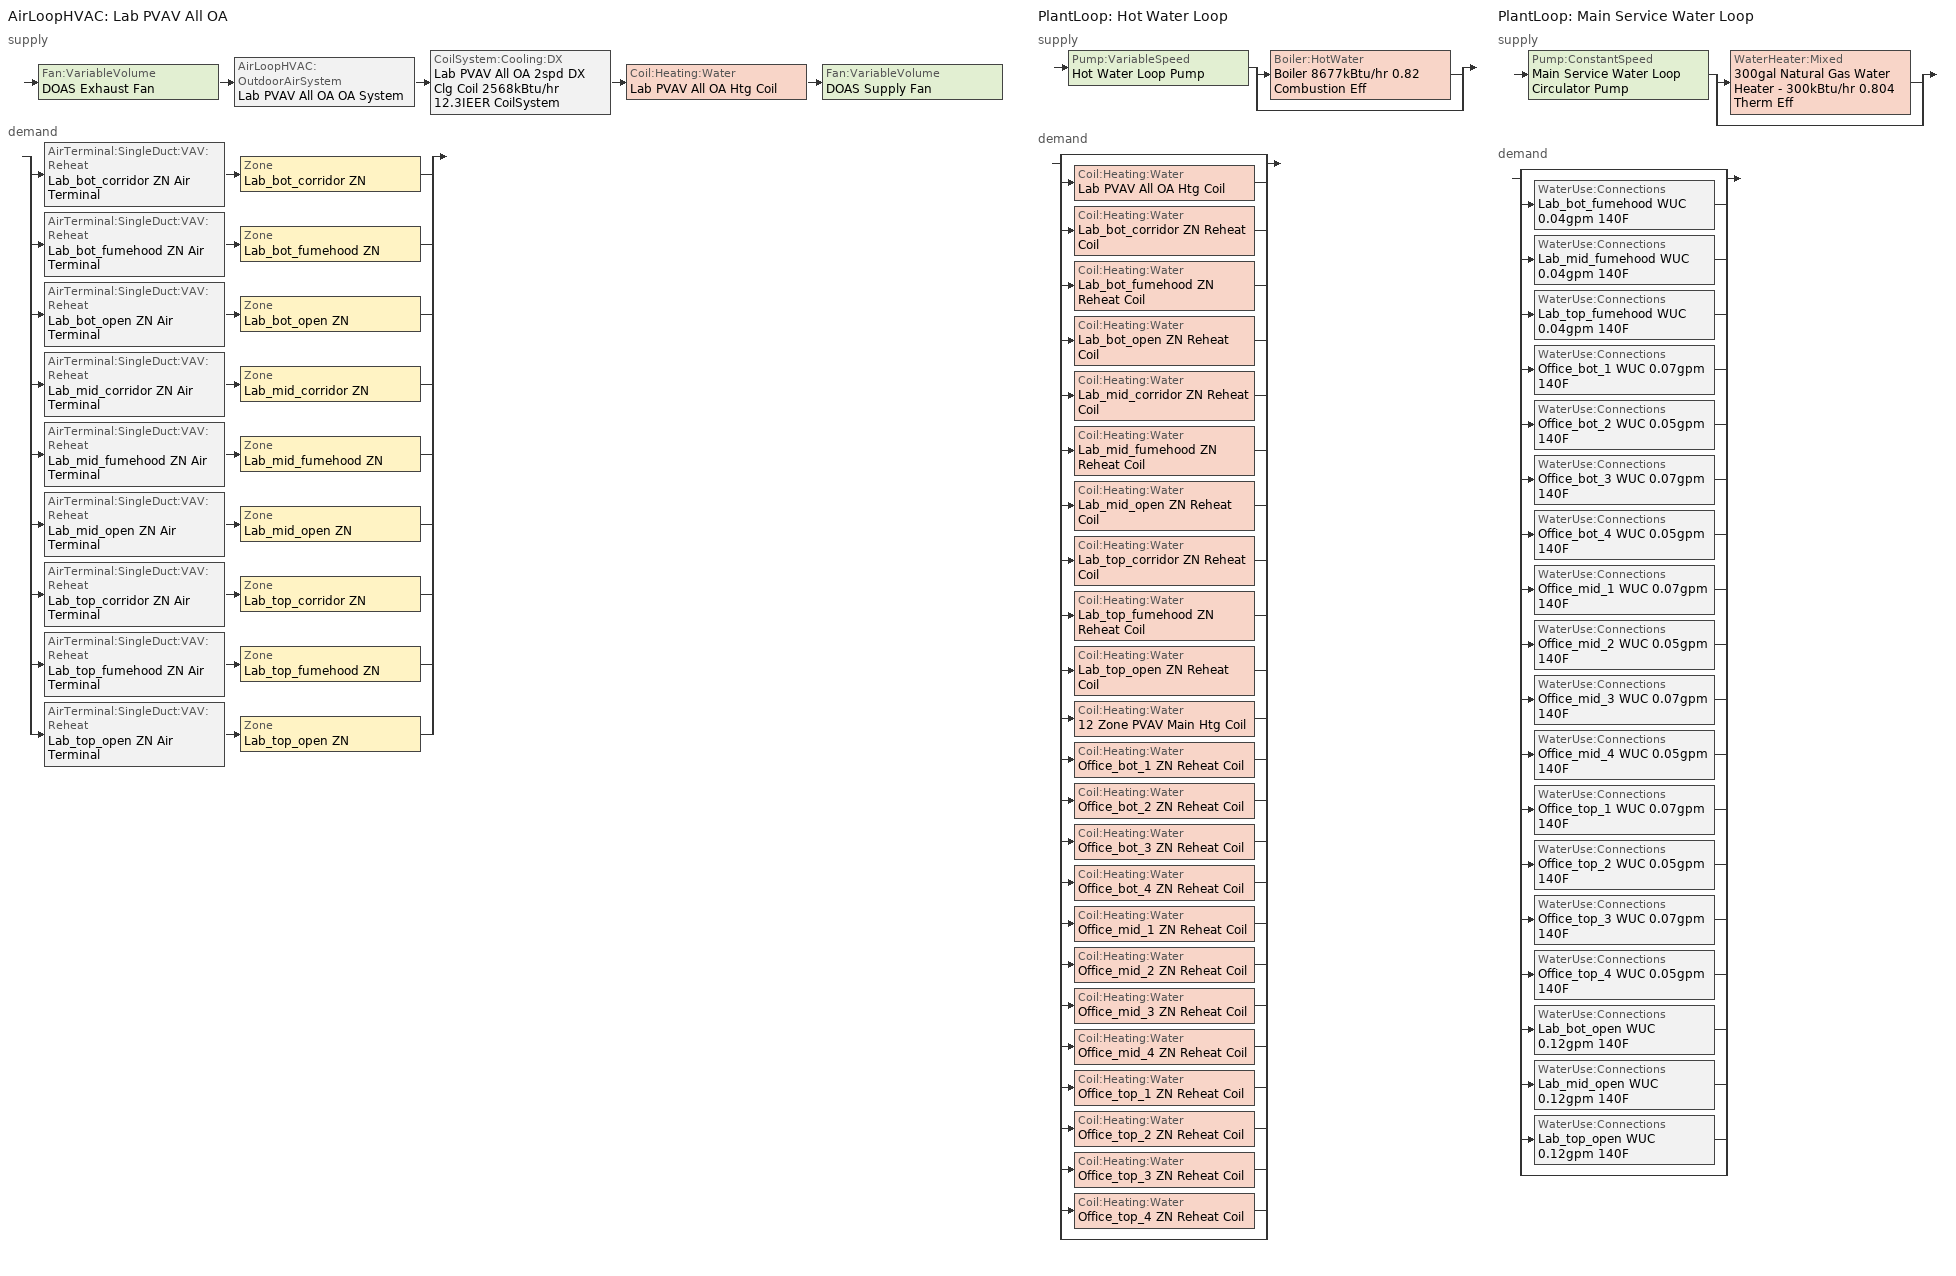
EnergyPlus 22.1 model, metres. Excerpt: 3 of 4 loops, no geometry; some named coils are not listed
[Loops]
AirLoopHVAC 'Lab PVAV All OA'
 supply: Fan:VariableVolume 'DOAS Exhaust Fan' > AirLoopHVAC:OutdoorAirSystem 'Lab PVAV All OA OA System' > CoilSystem:Cooling:DX 'Lab PVAV All OA 2spd DX Clg Coil 2568kBtu/hr 12.3IEER CoilSystem' > Coil:Heating:Water 'Lab PVAV All OA Htg Coil' > Fan:VariableVolume 'DOAS Supply Fan'
 demand: split
  | AirTerminal:SingleDuct:VAV:Reheat 'Lab_bot_corridor ZN Air Terminal' > Zone 'Lab_bot_corridor ZN'
  | AirTerminal:SingleDuct:VAV:Reheat 'Lab_bot_fumehood ZN Air Terminal' > Zone 'Lab_bot_fumehood ZN'
  | AirTerminal:SingleDuct:VAV:Reheat 'Lab_bot_open ZN Air Terminal' > Zone 'Lab_bot_open ZN'
  | AirTerminal:SingleDuct:VAV:Reheat 'Lab_mid_corridor ZN Air Terminal' > Zone 'Lab_mid_corridor ZN'
  | AirTerminal:SingleDuct:VAV:Reheat 'Lab_mid_fumehood ZN Air Terminal' > Zone 'Lab_mid_fumehood ZN'
  | AirTerminal:SingleDuct:VAV:Reheat 'Lab_mid_open ZN Air Terminal' > Zone 'Lab_mid_open ZN'
  | AirTerminal:SingleDuct:VAV:Reheat 'Lab_top_corridor ZN Air Terminal' > Zone 'Lab_top_corridor ZN'
  | AirTerminal:SingleDuct:VAV:Reheat 'Lab_top_fumehood ZN Air Terminal' > Zone 'Lab_top_fumehood ZN'
  | AirTerminal:SingleDuct:VAV:Reheat 'Lab_top_open ZN Air Terminal' > Zone 'Lab_top_open ZN'
PlantLoop 'Hot Water Loop'
 supply: Pump:VariableSpeed 'Hot Water Loop Pump' > split
  | Boiler:HotWater 'Boiler 8677kBtu/hr 0.82 Combustion Eff'
  | bypass
 demand: split
  | bypass
  | Coil:Heating:Water 'Lab PVAV All OA Htg Coil'
  | Coil:Heating:Water 'Lab_bot_corridor ZN Reheat Coil'
  | Coil:Heating:Water 'Lab_bot_fumehood ZN Reheat Coil'
  | Coil:Heating:Water 'Lab_bot_open ZN Reheat Coil'
  | Coil:Heating:Water 'Lab_mid_corridor ZN Reheat Coil'
  | Coil:Heating:Water 'Lab_mid_fumehood ZN Reheat Coil'
  | Coil:Heating:Water 'Lab_mid_open ZN Reheat Coil'
  | Coil:Heating:Water 'Lab_top_corridor ZN Reheat Coil'
  | Coil:Heating:Water 'Lab_top_fumehood ZN Reheat Coil'
  | Coil:Heating:Water 'Lab_top_open ZN Reheat Coil'
  | Coil:Heating:Water '12 Zone PVAV Main Htg Coil'
  | Coil:Heating:Water 'Office_bot_1 ZN Reheat Coil'
  | Coil:Heating:Water 'Office_bot_2 ZN Reheat Coil'
  | Coil:Heating:Water 'Office_bot_3 ZN Reheat Coil'
  | Coil:Heating:Water 'Office_bot_4 ZN Reheat Coil'
  | Coil:Heating:Water 'Office_mid_1 ZN Reheat Coil'
  | Coil:Heating:Water 'Office_mid_2 ZN Reheat Coil'
  | Coil:Heating:Water 'Office_mid_3 ZN Reheat Coil'
  | Coil:Heating:Water 'Office_mid_4 ZN Reheat Coil'
  | Coil:Heating:Water 'Office_top_1 ZN Reheat Coil'
  | Coil:Heating:Water 'Office_top_2 ZN Reheat Coil'
  | Coil:Heating:Water 'Office_top_3 ZN Reheat Coil'
  | Coil:Heating:Water 'Office_top_4 ZN Reheat Coil'
  | bypass
PlantLoop 'Main Service Water Loop'
 supply: Pump:ConstantSpeed 'Main Service Water Loop Circulator Pump' > split
  | WaterHeater:Mixed '300gal Natural Gas Water Heater - 300kBtu/hr 0.804 Therm Eff'
  | bypass
 demand: split
  | bypass
  | WaterUse:Connections 'Lab_bot_fumehood WUC 0.04gpm 140F'
  | WaterUse:Connections 'Lab_mid_fumehood WUC 0.04gpm 140F'
  | WaterUse:Connections 'Lab_top_fumehood WUC 0.04gpm 140F'
  | WaterUse:Connections 'Office_bot_1 WUC 0.07gpm 140F'
  | WaterUse:Connections 'Office_bot_2 WUC 0.05gpm 140F'
  | WaterUse:Connections 'Office_bot_3 WUC 0.07gpm 140F'
  | WaterUse:Connections 'Office_bot_4 WUC 0.05gpm 140F'
  | WaterUse:Connections 'Office_mid_1 WUC 0.07gpm 140F'
  | WaterUse:Connections 'Office_mid_2 WUC 0.05gpm 140F'
  | WaterUse:Connections 'Office_mid_3 WUC 0.07gpm 140F'
  | WaterUse:Connections 'Office_mid_4 WUC 0.05gpm 140F'
  | WaterUse:Connections 'Office_top_1 WUC 0.07gpm 140F'
  | WaterUse:Connections 'Office_top_2 WUC 0.05gpm 140F'
  | WaterUse:Connections 'Office_top_3 WUC 0.07gpm 140F'
  | WaterUse:Connections 'Office_top_4 WUC 0.05gpm 140F'
  | WaterUse:Connections 'Lab_bot_open WUC 0.12gpm 140F'
  | WaterUse:Connections 'Lab_mid_open WUC 0.12gpm 140F'
  | WaterUse:Connections 'Lab_top_open WUC 0.12gpm 140F'
  | bypass
[ZoneControl:Thermostat] Temperature Difference Between Cutout And Setpoint {deltaC}=0
Name | Zone or ZoneList | Control Type Schedule | Control 1
Lab_bot_corridor ZN Thermostat | Lab_bot_corridor ZN | Lab_bot_corridor ZN Thermostat Schedule | Laboratory - Equipment corridor Thermostat 1
Lab_bot_fumehood ZN Thermostat | Lab_bot_fumehood ZN | Lab_bot_fumehood ZN Thermostat Schedule | Laboratory - Lab with fume hood Thermostat 1
Lab_bot_open ZN Thermostat | Lab_bot_open ZN | Lab_bot_open ZN Thermostat Schedule | Laboratory - Open lab Thermostat 1
Lab_mid_corridor ZN Thermostat | Lab_mid_corridor ZN | Lab_mid_corridor ZN Thermostat Schedule | Laboratory - Equipment corridor Thermostat 2
Lab_mid_fumehood ZN Thermostat | Lab_mid_fumehood ZN | Lab_mid_fumehood ZN Thermostat Schedule | Laboratory - Lab with fume hood Thermostat 2
Lab_mid_open ZN Thermostat | Lab_mid_open ZN | Lab_mid_open ZN Thermostat Schedule | Laboratory - Open lab Thermostat 2
Lab_top_corridor ZN Thermostat | Lab_top_corridor ZN | Lab_top_corridor ZN Thermostat Schedule | Laboratory - Equipment corridor Thermostat 3
Lab_top_fumehood ZN Thermostat | Lab_top_fumehood ZN | Lab_top_fumehood ZN Thermostat Schedule | Laboratory - Lab with fume hood Thermostat 3
Lab_top_open ZN Thermostat | Lab_top_open ZN | Lab_top_open ZN Thermostat Schedule | Laboratory - Open lab Thermostat 3
[ThermostatSetpoint:DualSetpoint] Heating Setpoint Temperature Schedule=Lab_HTGSETP_SCH; Cooling Setpoint Temperature Schedule=Lab_CLGSETP_SCH
Laboratory - Equipment corridor Thermostat 1; Laboratory - Lab with fume hood Thermostat 1; Laboratory - Open lab Thermostat 1; Laboratory - Equipment corridor Thermostat 2; Laboratory - Lab with fume hood Thermostat 2; Laboratory - Open lab Thermostat 2; Laboratory - Equipment corridor Thermostat 3; Laboratory - Lab with fume hood Thermostat 3; Laboratory - Open lab Thermostat 3
[AirTerminal:SingleDuct:VAV:Reheat] Availability Schedule=Always On Discrete; Maximum Air Flow Rate {m3/s}=Autosize; Zone Minimum Air Flow Input Method=Constant; Fixed Minimum Air Flow Rate {m3/s}=0; Maximum Hot Water or Steam Flow Rate {m3/s}=Autosize; Minimum Hot Water or Steam Flow Rate {m3/s}=0; Convergence Tolerance=0.001; Damper Heating Action=ReverseWithLimits; Maximum Flow per Zone Floor Area During Reheat {m3/s-m2}=Autocalculate; Maximum Flow Fraction During Reheat=0.5; Maximum Reheat Air Temperature {C}=35
Name | Constant Minimum Air Flow Fraction | Reheat Coil | Design Specification Outdoor Air Object
Lab_bot_corridor ZN Air Terminal | 0.657 | Lab_bot_corridor ZN Reheat Coil | Laboratory - Equipment corridor Ventilation
Lab_bot_fumehood ZN Air Terminal | 1 | Lab_bot_fumehood ZN Reheat Coil | Laboratory - Lab with fume hood Ventilation
Lab_bot_open ZN Air Terminal | 1 | Lab_bot_open ZN Reheat Coil | Laboratory - Open lab Ventilation
Lab_mid_corridor ZN Air Terminal | 0.668 | Lab_mid_corridor ZN Reheat Coil | Laboratory - Equipment corridor Ventilation
Lab_mid_fumehood ZN Air Terminal | 1 | Lab_mid_fumehood ZN Reheat Coil | Laboratory - Lab with fume hood Ventilation
Lab_mid_open ZN Air Terminal | 1 | Lab_mid_open ZN Reheat Coil | Laboratory - Open lab Ventilation
Lab_top_corridor ZN Air Terminal | 0.653 | Lab_top_corridor ZN Reheat Coil | Laboratory - Equipment corridor Ventilation
Lab_top_fumehood ZN Air Terminal | 1 | Lab_top_fumehood ZN Reheat Coil | Laboratory - Lab with fume hood Ventilation
Lab_top_open ZN Air Terminal | 1 | Lab_top_open ZN Reheat Coil | Laboratory - Open lab Ventilation
[Coil:Heating:Water] Availability Schedule=Always On Discrete; U-Factor Times Area Value {W/K}=Autosize; Maximum Water Flow Rate {m3/s}=Autosize; Performance Input Method=UFactorTimesAreaAndDesignWaterFlowRate; Rated Capacity {W}=Autosize; Rated Inlet Water Temperature {C}=82.2222; Rated Outlet Water Temperature {C}=71.1111; Rated Ratio for Air and Water Convection=0.5
Name | Rated Inlet Air Temperature {C} | Rated Outlet Air Temperature {C}
Lab_bot_corridor ZN Reheat Coil; Lab_bot_fumehood ZN Reheat Coil; Lab_bot_open ZN Reheat Coil; Lab_mid_corridor ZN Reheat Coil; Lab_mid_fumehood ZN Reheat Coil; Lab_mid_open ZN Reheat Coil; Lab_top_corridor ZN Reheat Coil; Lab_top_fumehood ZN Reheat Coil; Lab_top_open ZN Reheat Coil; Lab PVAV All OA Htg Coil | 16.6 | 32.2
Office_bot_1 ZN Reheat Coil; Office_bot_2 ZN Reheat Coil; Office_bot_3 ZN Reheat Coil; Office_bot_4 ZN Reheat Coil; Office_mid_1 ZN Reheat Coil; Office_mid_2 ZN Reheat Coil; Office_mid_3 ZN Reheat Coil; Office_mid_4 ZN Reheat Coil; Office_top_1 ZN Reheat Coil; Office_top_2 ZN Reheat Coil; Office_top_3 ZN Reheat Coil; Office_top_4 ZN Reheat Coil | 12.7778 | 50
[DesignSpecification:OutdoorAir] Outdoor Air Method=Maximum; Outdoor Air Flow per Person {m3/s-person}=0.00471947; Outdoor Air Flow per Zone {m3/s}=0
Name | Outdoor Air Flow per Zone Floor Area {m3/s-m2} | Outdoor Air Flow Air Changes per Hour {1/hr} | Outdoor Air Schedule
Laboratory - Equipment corridor Ventilation; Laboratory - Open lab Ventilation | 0.00508 | 6
Laboratory - Lab with fume hood Ventilation | 0.0009144 | 15 | Lab_FumeHood_Sch
[Zone equipment]
Lab_bot_corridor ZN: Lab_bot_corridor ZN Air Terminal
Lab_bot_fumehood ZN: Lab_bot_fumehood ZN Air Terminal, Lab_bot_fumehood ZN Exhaust Fan
Lab_bot_open ZN: Lab_bot_open ZN Air Terminal
Lab_mid_corridor ZN: Lab_mid_corridor ZN Air Terminal
Lab_mid_fumehood ZN: Lab_mid_fumehood ZN Air Terminal, Lab_mid_fumehood ZN Exhaust Fan
Lab_mid_open ZN: Lab_mid_open ZN Air Terminal
Lab_top_corridor ZN: Lab_top_corridor ZN Air Terminal
Lab_top_fumehood ZN: Lab_top_fumehood ZN Air Terminal, Lab_top_fumehood ZN Exhaust Fan
Lab_top_open ZN: Lab_top_open ZN Air Terminal
[Sizing:Zone] Zone Cooling Design Supply Air Temperature Input Method=SupplyAirTemperature; Zone Cooling Design Supply Air Temperature {C}=14; Zone Cooling Design Supply Air Temperature Difference {deltaC}=11.11; Zone Heating Design Supply Air Temperature Input Method=SupplyAirTemperature; Zone Heating Design Supply Air Temperature {C}=40; Zone Heating Design Supply Air Temperature Difference {deltaC}=11.11; Zone Cooling Design Supply Air Humidity Ratio {kgWater/kgDryAir}=0.0085; Zone Heating Design Supply Air Humidity Ratio {kgWater/kgDryAir}=0.008; Cooling Design Air Flow Method=DesignDay; Cooling Design Air Flow Rate {m3/s}=0; Cooling Minimum Air Flow per Zone Floor Area {m3/s-m2}=0.000762; Cooling Minimum Air Flow {m3/s}=0; Cooling Minimum Air Flow Fraction=0; Heating Design Air Flow Method=DesignDay; Heating Design Air Flow Rate {m3/s}=0; Heating Maximum Air Flow per Zone Floor Area {m3/s-m2}=0.002032; Heating Maximum Air Flow {m3/s}=0.141576; Heating Maximum Air Flow Fraction=1; Account for Dedicated Outdoor Air System=Yes; Dedicated Outdoor Air System Control Strategy=ColdSupplyAir; Dedicated Outdoor Air Low Setpoint Temperature for Design {C}=12.7778; Dedicated Outdoor Air High Setpoint Temperature for Design {C}=15.5556
Name | Design Specification Outdoor Air Object | Design Specification Zone Air Distribution Object
Lab_bot_corridor ZN | Laboratory - Equipment corridor Ventilation | Lab_bot_corridor ZN Design Spec Zone Air Dist
Lab_bot_fumehood ZN | Laboratory - Lab with fume hood Ventilation | Lab_bot_fumehood ZN Design Spec Zone Air Dist
Lab_bot_open ZN | Laboratory - Open lab Ventilation | Lab_bot_open ZN Design Spec Zone Air Dist
Lab_mid_corridor ZN | Laboratory - Equipment corridor Ventilation | Lab_mid_corridor ZN Design Spec Zone Air Dist
Lab_mid_fumehood ZN | Laboratory - Lab with fume hood Ventilation | Lab_mid_fumehood ZN Design Spec Zone Air Dist
Lab_mid_open ZN | Laboratory - Open lab Ventilation | Lab_mid_open ZN Design Spec Zone Air Dist
Lab_top_corridor ZN | Laboratory - Equipment corridor Ventilation | Lab_top_corridor ZN Design Spec Zone Air Dist
Lab_top_fumehood ZN | Laboratory - Lab with fume hood Ventilation | Lab_top_fumehood ZN Design Spec Zone Air Dist
Lab_top_open ZN | Laboratory - Open lab Ventilation | Lab_top_open ZN Design Spec Zone Air Dist
[DesignSpecification:ZoneAirDistribution] Minimum Zone Ventilation Efficiency=0.6
Lab_bot_corridor ZN Design Spec Zone Air Dist; Lab_bot_fumehood ZN Design Spec Zone Air Dist; Lab_bot_open ZN Design Spec Zone Air Dist; Lab_mid_corridor ZN Design Spec Zone Air Dist; Lab_mid_fumehood ZN Design Spec Zone Air Dist; Lab_mid_open ZN Design Spec Zone Air Dist; Lab_top_corridor ZN Design Spec Zone Air Dist; Lab_top_fumehood ZN Design Spec Zone Air Dist; Lab_top_open ZN Design Spec Zone Air Dist
[Fan:ZoneExhaust] Availability Schedule=Always On Discrete; Fan Total Efficiency=0.53983; Pressure Rise {Pa}=124.544; Maximum Flow Rate {m3/s}=3.53961; Flow Fraction Schedule=Lab_FumeHood_Sch; System Availability Manager Coupling Mode=Decoupled
Lab_bot_fumehood ZN Exhaust Fan; Lab_mid_fumehood ZN Exhaust Fan; Lab_top_fumehood ZN Exhaust Fan
[AirLoopHVAC]
Lab PVAV All OA: Design Supply Air Flow Rate {m3/s}=AutoSize; Design Return Air Flow Fraction of Supply Air Flow=1
[Sizing:System]
Lab PVAV All OA: Type of Load to Size On=Sensible; Design Outdoor Air Flow Rate {m3/s}=36.8119; Central Heating Maximum System Air Flow Ratio=1; Preheat Design Temperature {C}=7; Preheat Design Humidity Ratio {kgWater/kgDryAir}=0.008; Precool Design Temperature {C}=12.8; Precool Design Humidity Ratio {kgWater/kgDryAir}=0.008; Central Cooling Design Supply Air Temperature {C}=12.7778; Central Heating Design Supply Air Temperature {C}=15.5556; Type of Zone Sum to Use=Coincident; 100% Outdoor Air in Cooling=Yes; 100% Outdoor Air in Heating=Yes; Central Cooling Design Supply Air Humidity Ratio {kgWater/kgDryAir}=0.0085; Central Heating Design Supply Air Humidity Ratio {kgWater/kgDryAir}=0.008; Cooling Supply Air Flow Rate Method=DesignDay; Cooling Supply Air Flow Rate {m3/s}=0; Cooling Supply Air Flow Rate Per Floor Area {m3/s-m2}=0.00996765; Cooling Fraction of Autosized Cooling Supply Air Flow Rate=1; Cooling Supply Air Flow Rate Per Unit Cooling Capacity {m3/s-W}=3.94755e-05; Heating Supply Air Flow Rate Method=DesignDay; Heating Supply Air Flow Rate {m3/s}=0; Heating Supply Air Flow Rate Per Floor Area {m3/s-m2}=0.00996765; Heating Fraction of Autosized Heating Supply Air Flow Rate=1; Heating Fraction of Autosized Cooling Supply Air Flow Rate=1; Heating Supply Air Flow Rate Per Unit Heating Capacity {m3/s-W}=3.15882e-05; System Outdoor Air Method=ZoneSum; Zone Maximum Outdoor Air Fraction=1; Cooling Design Capacity Method=CoolingDesignCapacity; Cooling Design Capacity {W}=Autosize; Cooling Design Capacity Per Floor Area {W/m2}=234.7; Fraction of Autosized Cooling Design Capacity=1; Heating Design Capacity Method=HeatingDesignCapacity; Heating Design Capacity {W}=Autosize; Heating Design Capacity Per Floor Area {W/m2}=157; Fraction of Autosized Heating Design Capacity=1; Central Cooling Capacity Control Method=OnOff; Occupant Diversity=Autosize
[Controller:WaterCoil]
Lab PVAV All OA Htg Coil Controller: Control Variable=Temperature; Action=Normal; Actuator Variable=Flow; Controller Convergence Tolerance {deltaC}=0.0001; Maximum Actuated Flow {m3/s}=Autosize; Minimum Actuated Flow {m3/s}=0
[Controller:OutdoorAir]
Lab PVAV All OA Outdoor Air Controller: Minimum Outdoor Air Flow Rate {m3/s}=Autosize; Maximum Outdoor Air Flow Rate {m3/s}=Autosize; Economizer Control Type=DifferentialDryBulb; Economizer Control Action Type=ModulateFlow; Lockout Type=LockoutWithHeating; Minimum Limit Type=FixedMinimum; Minimum Outdoor Air Schedule=Lab_MinOA_MotorizedDamper_Sched; Minimum Fraction of Outdoor Air Schedule=Always On Discrete; Maximum Fraction of Outdoor Air Schedule=Lab PVAV All OA_MAX_OA_FRAC; Mechanical Ventilation Controller=Lab PVAV All OA Mechanical Ventilation Controller; High Humidity Control=No; High Humidity Outdoor Air Flow Ratio=1; Control High Indoor Humidity Based on Outdoor Humidity Ratio=Yes; Heat Recovery Bypass Control Type=BypassWhenWithinEconomizerLimits
[Controller:MechanicalVentilation]
Lab PVAV All OA Mechanical Ventilation Controller: Availability Schedule=Lab_MinOA_MotorizedDamper_Sched; Demand Controlled Ventilation=No; System Outdoor Air Method=ZoneSum; Zone or ZoneList Name 1=Lab_bot_corridor ZN; Design Specification Outdoor Air Object Name 1=Laboratory - Equipment corridor Ventilation; Design Specification Zone Air Distribution Object Name 1=Lab_bot_corridor ZN Design Spec Zone Air Dist; Zone or ZoneList Name 2=Lab_bot_fumehood ZN; Design Specification Outdoor Air Object Name 2=Laboratory - Lab with fume hood Ventilation; Design Specification Zone Air Distribution Object Name 2=Lab_bot_fumehood ZN Design Spec Zone Air Dist; Zone or ZoneList Name 3=Lab_bot_open ZN; Design Specification Outdoor Air Object Name 3=Laboratory - Open lab Ventilation; Design Specification Zone Air Distribution Object Name 3=Lab_bot_open ZN Design Spec Zone Air Dist; Zone or ZoneList Name 4=Lab_mid_corridor ZN; Design Specification Outdoor Air Object Name 4=Laboratory - Equipment corridor Ventilation; Design Specification Zone Air Distribution Object Name 4=Lab_mid_corridor ZN Design Spec Zone Air Dist; Zone or ZoneList Name 5=Lab_mid_fumehood ZN; Design Specification Outdoor Air Object Name 5=Laboratory - Lab with fume hood Ventilation; Design Specification Zone Air Distribution Object Name 5=Lab_mid_fumehood ZN Design Spec Zone Air Dist; Zone or ZoneList Name 6=Lab_mid_open ZN; Design Specification Outdoor Air Object Name 6=Laboratory - Open lab Ventilation; Design Specification Zone Air Distribution Object Name 6=Lab_mid_open ZN Design Spec Zone Air Dist; Zone or ZoneList Name 7=Lab_top_corridor ZN; Design Specification Outdoor Air Object Name 7=Laboratory - Equipment corridor Ventilation; Design Specification Zone Air Distribution Object Name 7=Lab_top_corridor ZN Design Spec Zone Air Dist; Zone or ZoneList Name 8=Lab_top_fumehood ZN; Design Specification Outdoor Air Object Name 8=Laboratory - Lab with fume hood Ventilation; Design Specification Zone Air Distribution Object Name 8=Lab_top_fumehood ZN Design Spec Zone Air Dist; Zone or ZoneList Name 9=Lab_top_open ZN; Design Specification Outdoor Air Object Name 9=Laboratory - Open lab Ventilation; Design Specification Zone Air Distribution Object Name 9=Lab_top_open ZN Design Spec Zone Air Dist
[HeatExchanger:AirToAir:SensibleAndLatent]
Lab PVAV All OA ERV: Availability Schedule=Always On Discrete; Nominal Supply Air Flow Rate {m3/s}=Autosize; Sensible Effectiveness at 100% Heating Air Flow=0.7; Latent Effectiveness at 100% Heating Air Flow=0.6; Sensible Effectiveness at 75% Heating Air Flow=0.7; Latent Effectiveness at 75% Heating Air Flow=0.6; Sensible Effectiveness at 100% Cooling Air Flow=0.75; Latent Effectiveness at 100% Cooling Air Flow=0.6; Sensible Effectiveness at 75% Cooling Air Flow=0.75; Latent Effectiveness at 75% Cooling Air Flow=0.6; Nominal Electric Power {W}=21798.5; Supply Air Outlet Temperature Control=Yes; Heat Exchanger Type=Rotary; Frost Control Type=ExhaustOnly; Threshold Temperature {C}=-23.3; Initial Defrost Time Fraction=0.167; Rate of Defrost Time Fraction Increase {1/K}=1.44; Economizer Lockout=Yes
[SetpointManager:OutdoorAirPretreat]
Setpoint Manager Outdoor Air Pretreat 2: Control Variable=Temperature; Minimum Setpoint Temperature {C}=-99; Maximum Setpoint Temperature {C}=99; Minimum Setpoint Humidity Ratio {kgWater/kgDryAir}=1e-05; Maximum Setpoint Humidity Ratio {kgWater/kgDryAir}=1; Setpoint Node or NodeList=Lab PVAV All OA ERV Primary Outlet Air Node
[SetpointManager:MixedAir] Control Variable=Temperature
Name | Setpoint Node or NodeList
DOAS Exhaust Fan Outlet Air Node OS Default SPM | DOAS Exhaust Fan Outlet Air Node
Lab PVAV All OA Mixed Air Node OS Default SPM | Lab PVAV All OA Mixed Air Node
Lab PVAV All OA 2spd DX Clg Coil 2568kBtu/hr 12.3IEER Outlet Air Node OS Default SPM | Lab PVAV All OA 2spd DX Clg Coil 2568kBtu/hr 12.3IEER Outlet Air Node
Lab PVAV All OA Htg Coil Outlet Air Node OS Default SPM | Lab PVAV All OA Htg Coil Outlet Air Node
[CoilSystem:Cooling:DX]
Lab PVAV All OA 2spd DX Clg Coil 2568kBtu/hr 12.3IEER CoilSystem: Availability Schedule=Always On Discrete; Cooling Coil=Lab PVAV All OA 2spd DX Clg Coil 2568kBtu/hr 12.3IEER
[Coil:Cooling:DX:TwoSpeed]
Lab PVAV All OA 2spd DX Clg Coil 2568kBtu/hr 12.3IEER: Availability Schedule=Always On Discrete; High Speed Gross Rated Total Cooling Capacity {W}=Autosize; High Speed Rated Sensible Heat Ratio=Autosize; High Speed Gross Rated Cooling COP {W/W}=3.59315; High Speed Rated Air Flow Rate {m3/s}=Autosize; Unit Internal Static Air Pressure {Pa}=773.3; Total Cooling Capacity Function of Temperature Curve=CoilClgDXQRatio_fTwbToadbSI; Total Cooling Capacity Function of Flow Fraction Curve=CoilClgDXSnglQRatio_fCFMRatio; Energy Input Ratio Function of Temperature Curve=CoilClgDXEIRRatio_fTwbToadbSI; Energy Input Ratio Function of Flow Fraction Curve=CoilClgDXSnglEIRRatio_fCFMRatio; Part Load Fraction Correlation Curve=CoilClgDXEIRRatio_fQFrac; Low Speed Gross Rated Total Cooling Capacity {W}=Autosize; Low Speed Gross Rated Sensible Heat Ratio=0.69; Low Speed Gross Rated Cooling COP {W/W}=3.59315; Low Speed Rated Air Flow Rate {m3/s}=Autosize; Low Speed Total Cooling Capacity Function of Temperature Curve=CoilClgDXQRatio_fTwbToadbSI; Low Speed Energy Input Ratio Function of Temperature Curve=CoilClgDXEIRRatio_fTwbToadbSI; Condenser Type=AirCooled; Minimum Outdoor Dry-Bulb Temperature for Compressor Operation {C}=-25; High Speed Evaporative Condenser Effectiveness=0.9; High Speed Evaporative Condenser Air Flow Rate {m3/s}=Autosize; High Speed Evaporative Condenser Pump Rated Power Consumption {W}=Autosize; Low Speed Evaporative Condenser Effectiveness=0.9; Low Speed Evaporative Condenser Air Flow Rate {m3/s}=Autosize; Low Speed Evaporative Condenser Pump Rated Power Consumption {W}=Autosize; Basin Heater Capacity {W/K}=0; Basin Heater Setpoint Temperature {C}=2
[Fan:VariableVolume] Availability Schedule=Lab_HVACOperationSchd; Fan Total Efficiency=0.6201; Pressure Rise {Pa}=1389.92; Maximum Flow Rate {m3/s}=AutoSize; Fan Power Minimum Flow Rate Input Method=Fraction; Fan Power Minimum Flow Fraction=0.25; Fan Power Minimum Air Flow Rate {m3/s}=0; Motor Efficiency=0.954; Motor In Airstream Fraction=1; Fan Power Coefficient 1=0.04076; Fan Power Coefficient 2=0.0881; Fan Power Coefficient 3=-0.0729; Fan Power Coefficient 4=0.9437; Fan Power Coefficient 5=0
DOAS Exhaust Fan; DOAS Supply Fan
[SetpointManager:Warmest]
Lab PVAV All OA SAT Warmest Reset: Control Variable=Temperature; HVAC Air Loop=Lab PVAV All OA; Minimum Setpoint Temperature {C}=12.7778; Maximum Setpoint Temperature {C}=15.5556; Strategy=MaximumTemperature; Setpoint Node or NodeList=Lab PVAV All OA Supply Outlet Node
[PlantLoop] Fluid Type=Water; Minimum Loop Temperature {C}=10; Maximum Loop Flow Rate {m3/s}=Autosize; Minimum Loop Flow Rate {m3/s}=0; Plant Loop Volume {m3}=Autocalculate; Load Distribution Scheme=Optimal; Plant Loop Demand Calculation Scheme=SingleSetpoint; Common Pipe Simulation=None
Name | Plant Equipment Operation Scheme | Maximum Loop Temperature {C}
Hot Water Loop | Hot Water Loop Operation Schemes | 100
Main Service Water Loop | Main Service Water Loop Operation Schemes | 60
[Sizing:Plant] Loop Type=Heating; Sizing Option=NonCoincident; Zone Timesteps in Averaging Window=1; Coincident Sizing Factor Mode=None
Name | Design Loop Exit Temperature {C} | Loop Design Temperature Difference {deltaC}
Hot Water Loop | 82.2222 | 11.1111
Main Service Water Loop | 60 | 5
[Pump:VariableSpeed]
Hot Water Loop Pump: Design Maximum Flow Rate {m3/s}=Autosize; Design Pump Head {Pa}=179344; Design Power Consumption {W}=Autosize; Motor Efficiency=0.946296; Fraction of Motor Inefficiencies to Fluid Stream=0; Coefficient 1 of the Part Load Performance Curve=0; Coefficient 2 of the Part Load Performance Curve=0.0205; Coefficient 3 of the Part Load Performance Curve=0.4101; Coefficient 4 of the Part Load Performance Curve=0.5753; Design Minimum Flow Rate {m3/s}=0; Pump Control Type=Intermittent; Skin Loss Radiative Fraction=0.5; Design Power Sizing Method=PowerPerFlowPerPressure; Design Electric Power per Unit Flow Rate {W/(m3/s)}=348701.1; Design Shaft Power per Unit Flow Rate per Unit Head {W/((m3/s)-Pa)}=1.28205; Design Minimum Flow Rate Fraction=0
[Boiler:HotWater]
Boiler 8677kBtu/hr 0.82 Combustion Eff: Fuel Type=NaturalGas; Nominal Capacity {W}=Autosize; Nominal Thermal Efficiency=0.813; Efficiency Curve Temperature Evaluation Variable=LeavingBoiler; Normalized Boiler Efficiency Curve=Boiler with Minimum Turndown; Design Water Flow Rate {m3/s}=Autosize; Minimum Part Load Ratio=0; Maximum Part Load Ratio=1.2; Optimum Part Load Ratio=1; Water Outlet Upper Temperature Limit {C}=95; Boiler Flow Mode=LeavingSetpointModulated; On Cycle Parasitic Electric Load {W}=0; Sizing Factor=1
[SetpointManager:Scheduled] Control Variable=Temperature
Name | Schedule | Setpoint Node or NodeList
Hot Water Loop Setpoint Manager | Hot Water Loop Temp - 180F | Hot Water Loop Supply Outlet Node
Service hot water setpoint manager | Service Water Loop Temp - 140F | Main Service Water Loop Supply Outlet Node
[PlantEquipmentOperationSchemes] Control Scheme Object Type 1=PlantEquipmentOperation:HeatingLoad; Control Scheme Schedule Name 1=Always On Discrete
Name | Control Scheme Name 1
Hot Water Loop Operation Schemes | Hot Water Loop Heating Operation Scheme
Main Service Water Loop Operation Schemes | Main Service Water Loop Heating Operation Scheme
[PlantEquipmentOperation:HeatingLoad] Load Range Lower Limit 1 {W}=0; Load Range Upper Limit 1 {W}=1000000000
Name | Range Equipment List Name 1
Hot Water Loop Heating Operation Scheme | Hot Water Loop Heating Equipment List
Main Service Water Loop Heating Operation Scheme | Main Service Water Loop Heating Equipment List
[PlantEquipmentList]
Hot Water Loop Heating Equipment List: Boiler:HotWater, Boiler 8677kBtu/hr 0.82 Combustion Eff
Main Service Water Loop Heating Equipment List: WaterHeater:Mixed, 300gal Natural Gas Water Heater - 300kBtu/hr 0.804 Therm Eff
[Pump:ConstantSpeed]
Main Service Water Loop Circulator Pump: Design Flow Rate {m3/s}=Autosize; Design Pump Head {Pa}=29891; Design Power Consumption {W}=Autosize; Motor Efficiency=0.865; Fraction of Motor Inefficiencies to Fluid Stream=0; Pump Control Type=Intermittent; Design Power Sizing Method=PowerPerFlowPerPressure; Design Electric Power per Unit Flow Rate {W/(m3/s)}=348701.1; Design Shaft Power per Unit Flow Rate per Unit Head {W-s/m3-Pa}=1.28205
[WaterHeater:Mixed]
300gal Natural Gas Water Heater - 300kBtu/hr 0.804 Therm Eff: Tank Volume {m3}=1.13562; Setpoint Temperature Schedule=Service Water Loop Temp - 140F; Deadband Temperature Difference {deltaC}=2; Maximum Temperature Limit {C}=60; Heater Control Type=Cycle; Heater Maximum Capacity {W}=87921.3; Heater Ignition Minimum Flow Rate {m3/s}=0; Heater Ignition Delay {s}=0; Heater Fuel Type=NaturalGas; Heater Thermal Efficiency=0.803984; Off Cycle Parasitic Fuel Consumption Rate {W}=2003.43; Off Cycle Parasitic Fuel Type=NaturalGas; Off Cycle Parasitic Heat Fraction to Tank=0; On Cycle Parasitic Fuel Consumption Rate {W}=2003.43; On Cycle Parasitic Fuel Type=NaturalGas; On Cycle Parasitic Heat Fraction to Tank=0; Ambient Temperature Indicator=Schedule; Ambient Temperature Schedule=Water Heater Ambient Temp Schedule 71.6F; Off Cycle Loss Coefficient to Ambient Temperature {W/K}=11.2595; Off Cycle Loss Fraction to Zone=1; On Cycle Loss Coefficient to Ambient Temperature {W/K}=11.2595; On Cycle Loss Fraction to Zone=1; Use Side Effectiveness=1; Source Side Effectiveness=1; Use Side Design Flow Rate {m3/s}=Autosize; Source Side Design Flow Rate {m3/s}=Autosize; Indirect Water Heating Recovery Time {hr}=1.5; Source Side Flow Control Mode=IndirectHeatPrimarySetpoint
[WaterHeater:Sizing]
300gal Natural Gas Water Heater - 300kBtu/hr 0.804 Therm Eff: Design Mode=PeakDraw; Time Storage Can Meet Peak Draw {hr}=0.538503; Time for Tank Recovery {hr}=0; Nominal Tank Volume for Autosizing Plant Connections {m3}=1
[WaterUse:Connections] Drain Water Heat Exchanger Type=None; Drain Water Heat Exchanger Destination=Plant
Name | Water Use Equipment Name 1
Lab_bot_fumehood WUC 0.04gpm 140F | Lab_bot_fumehood Service Water Use 0.04gpm 140F
Lab_mid_fumehood WUC 0.04gpm 140F | Lab_mid_fumehood Service Water Use 0.04gpm 140F
Lab_top_fumehood WUC 0.04gpm 140F | Lab_top_fumehood Service Water Use 0.04gpm 140F
Office_bot_1 WUC 0.07gpm 140F | Office_bot_1 Service Water Use 0.07gpm 140F
Office_bot_2 WUC 0.05gpm 140F | Office_bot_2 Service Water Use 0.05gpm 140F
Office_bot_3 WUC 0.07gpm 140F | Office_bot_3 Service Water Use 0.07gpm 140F
Office_bot_4 WUC 0.05gpm 140F | Office_bot_4 Service Water Use 0.05gpm 140F
Office_mid_1 WUC 0.07gpm 140F | Office_mid_1 Service Water Use 0.07gpm 140F
Office_mid_2 WUC 0.05gpm 140F | Office_mid_2 Service Water Use 0.05gpm 140F
Office_mid_3 WUC 0.07gpm 140F | Office_mid_3 Service Water Use 0.07gpm 140F
Office_mid_4 WUC 0.05gpm 140F | Office_mid_4 Service Water Use 0.05gpm 140F
Office_top_1 WUC 0.07gpm 140F | Office_top_1 Service Water Use 0.07gpm 140F
Office_top_2 WUC 0.05gpm 140F | Office_top_2 Service Water Use 0.05gpm 140F
Office_top_3 WUC 0.07gpm 140F | Office_top_3 Service Water Use 0.07gpm 140F
Office_top_4 WUC 0.05gpm 140F | Office_top_4 Service Water Use 0.05gpm 140F
Lab_bot_open WUC 0.12gpm 140F | Lab_bot_open Service Water Use 0.12gpm 140F
Lab_mid_open WUC 0.12gpm 140F | Lab_mid_open Service Water Use 0.12gpm 140F
Lab_top_open WUC 0.12gpm 140F | Lab_top_open Service Water Use 0.12gpm 140F
[WaterUse:Equipment] Target Temperature Schedule=Mixed Water At Faucet Temp - 140F; Sensible Fraction Schedule=Fraction Sensible - 0.2; Latent Fraction Schedule=Fraction Latent - 0.05
Name | Peak Flow Rate {m3/s} | Flow Rate Fraction Schedule
Lab_bot_fumehood Service Water Use 0.04gpm 140F; Lab_mid_fumehood Service Water Use 0.04gpm 140F; Lab_top_fumehood Service Water Use 0.04gpm 140F | 2.21369e-06 | Lab_BLDG_SWH_SCH
Office_bot_1 Service Water Use 0.07gpm 140F; Office_bot_3 Service Water Use 0.07gpm 140F; Office_mid_1 Service Water Use 0.07gpm 140F; Office_mid_3 Service Water Use 0.07gpm 140F; Office_top_1 Service Water Use 0.07gpm 140F; Office_top_3 Service Water Use 0.07gpm 140F | 4.37489e-06 | OfficeMedium BLDG_SWH_SCH
Office_bot_2 Service Water Use 0.05gpm 140F; Office_bot_4 Service Water Use 0.05gpm 140F; Office_mid_2 Service Water Use 0.05gpm 140F; Office_mid_4 Service Water Use 0.05gpm 140F; Office_top_2 Service Water Use 0.05gpm 140F; Office_top_4 Service Water Use 0.05gpm 140F | 3.12492e-06 | OfficeMedium BLDG_SWH_SCH
Lab_bot_open Service Water Use 0.12gpm 140F; Lab_mid_open Service Water Use 0.12gpm 140F; Lab_top_open Service Water Use 0.12gpm 140F | 7.74791e-06 | Lab_BLDG_SWH_SCH
[Schedule:Day:Interval]
Lab_HTGSETP_SCH Default; Lab_HTGSETP_SCH Wkdy|WntrDsn Day; Lab_HTGSETP_SCH Winter Design Day; Lab_CLGSETP_SCH Default; Lab_CLGSETP_SCH Wkdy|SmrDsn Day; Lab_CLGSETP_SCH Summer Design Day: No, 24:00, 22.22
Lab_FumeHood_Sch Default: No, 07:00, 0.53, 09:00, 0.55, 13:00, 0.65, 18:00, 0.55, 24:00, 0.53
Lab_FumeHood_Sch Wkdy|SmrDsn|WntrDsn Day; Lab_FumeHood_Sch Summer Design Day; Lab_FumeHood_Sch Winter Design Day: No, 07:00, 0.53, 08:00, 0.55, 09:00, 0.6, 12:00, 0.98, 13:00, 0.73, 17:00, 0.98, 18:00, 0.65, 20:00, 0.55, 24:00, 0.53
Fraction Latent - 0.05 Default: No, 24:00, 0.05
Fraction Sensible - 0.2 Default: No, 24:00, 0.2
Hot Water Loop Temp - 180F Default: No, 24:00, 82.2222
Lab_BLDG_SWH_SCH Default; Lab_BLDG_SWH_SCH Winter Design Day: No, 06:00, 0.05, 07:00, 0.07, 08:00, 0.11, 09:00, 0.15, 10:00, 0.21, 11:00, 0.19, 12:00, 0.23, 13:00, 0.2, 14:00, 0.19, 15:00, 0.15, 16:00, 0.13, 17:00, 0.14, 19:00, 0.07, 24:00, 0.05
Lab_BLDG_SWH_SCH Summer Design Day; Lab_BLDG_SWH_SCH Wkdy|SmrDsn Day: No, 06:00, 0.05, 07:00, 0.07, 08:00, 0.19, 09:00, 0.35, 10:00, 0.38, 11:00, 0.39, 12:00, 0.47, 13:00, 0.57, 14:00, 0.54, 15:00, 0.34, 16:00, 0.33, 17:00, 0.44, 18:00, 0.26, 19:00, 0.21, 20:00, 0.15, 21:00, 0.17, 22:00, 0.08, 24:00, 0.05
Lab_HVACOperationSchd Default; Lab_HVACOperationSchd Summer Design Day; Lab_HVACOperationSchd Winter Design Day; Lab_MinOA_MotorizedDamper_Sched Default; Lab_MinOA_MotorizedDamper_Sched Summer Design Day; Lab_MinOA_MotorizedDamper_Sched Winter Design Day: No, 24:00, 1
Mixed Water At Faucet Temp - 140F Default; Service Water Loop Temp - 140F Default: No, 24:00, 60
OfficeMedium BLDG_SWH_SCH Default: No, 06:00, 0, 11:00, 0.04, 13:00, 0.06, 14:00, 0.09, 15:00, 0.06, 18:00, 0.04, 24:00, 0
OfficeMedium BLDG_SWH_SCH SmrDsn|Wkdy Day; OfficeMedium BLDG_SWH_SCH Summer Design Day: No, 06:00, 0, 07:00, 0.07, 08:00, 0.19, 09:00, 0.35, 10:00, 0.38, 11:00, 0.39, 12:00, 0.47, 13:00, 0.57, 14:00, 0.54, 15:00, 0.34, 16:00, 0.33, 17:00, 0.44, 18:00, 0.26, 19:00, 0.21, 20:00, 0.15, 21:00, 0.17, 22:00, 0.08, 24:00, 0.05
OfficeMedium BLDG_SWH_SCH Winter Design Day; OfficeMedium BLDG_SWH_SCH WntrDsn|Sat Day: No, 06:00, 0, 07:00, 0.07, 08:00, 0.11, 09:00, 0.15, 10:00, 0.21, 11:00, 0.19, 12:00, 0.23, 13:00, 0.2, 14:00, 0.19, 15:00, 0.15, 16:00, 0.13, 17:00, 0.14, 19:00, 0.07, 24:00, 0
Water Heater Ambient Temp Schedule 71.6F Default: No, 24:00, 22
[Schedule:Week:Daily]
Lab_HTGSETP_SCH Week Rule - Jan1-Dec31: Lab_HTGSETP_SCH Default, Lab_HTGSETP_SCH Wkdy|WntrDsn Day, Lab_HTGSETP_SCH Wkdy|WntrDsn Day, Lab_HTGSETP_SCH Wkdy|WntrDsn Day, Lab_HTGSETP_SCH Wkdy|WntrDsn Day, Lab_HTGSETP_SCH Wkdy|WntrDsn Day, Lab_HTGSETP_SCH Default, Lab_HTGSETP_SCH Default, Lab_HTGSETP_SCH Default, Lab_HTGSETP_SCH Winter Design Day, Lab_HTGSETP_SCH Default, Lab_HTGSETP_SCH Default
Lab_CLGSETP_SCH Week Rule - Jan1-Dec31: Lab_CLGSETP_SCH Default, Lab_CLGSETP_SCH Wkdy|SmrDsn Day, Lab_CLGSETP_SCH Wkdy|SmrDsn Day, Lab_CLGSETP_SCH Wkdy|SmrDsn Day, Lab_CLGSETP_SCH Wkdy|SmrDsn Day, Lab_CLGSETP_SCH Wkdy|SmrDsn Day, Lab_CLGSETP_SCH Default, Lab_CLGSETP_SCH Default, Lab_CLGSETP_SCH Summer Design Day, Lab_CLGSETP_SCH Default, Lab_CLGSETP_SCH Default, Lab_CLGSETP_SCH Default
Lab_FumeHood_Sch Week Rule - Jan1-Dec31: Lab_FumeHood_Sch Default, Lab_FumeHood_Sch Wkdy|SmrDsn|WntrDsn Day, Lab_FumeHood_Sch Wkdy|SmrDsn|WntrDsn Day, Lab_FumeHood_Sch Wkdy|SmrDsn|WntrDsn Day, Lab_FumeHood_Sch Wkdy|SmrDsn|WntrDsn Day, Lab_FumeHood_Sch Wkdy|SmrDsn|WntrDsn Day, Lab_FumeHood_Sch Default, Lab_FumeHood_Sch Default, Lab_FumeHood_Sch Summer Design Day, Lab_FumeHood_Sch Winter Design Day, Lab_FumeHood_Sch Default, Lab_FumeHood_Sch Default
Fraction Latent - 0.05 Week Rule - Jan1-Dec31: Fraction Latent - 0.05 Default, Fraction Latent - 0.05 Default, Fraction Latent - 0.05 Default, Fraction Latent - 0.05 Default, Fraction Latent - 0.05 Default, Fraction Latent - 0.05 Default, Fraction Latent - 0.05 Default, Fraction Latent - 0.05 Default, Fraction Latent - 0.05 Default, Fraction Latent - 0.05 Default, Fraction Latent - 0.05 Default, Fraction Latent - 0.05 Default
Fraction Sensible - 0.2 Week Rule - Jan1-Dec31: Fraction Sensible - 0.2 Default, Fraction Sensible - 0.2 Default, Fraction Sensible - 0.2 Default, Fraction Sensible - 0.2 Default, Fraction Sensible - 0.2 Default, Fraction Sensible - 0.2 Default, Fraction Sensible - 0.2 Default, Fraction Sensible - 0.2 Default, Fraction Sensible - 0.2 Default, Fraction Sensible - 0.2 Default, Fraction Sensible - 0.2 Default, Fraction Sensible - 0.2 Default
Hot Water Loop Temp - 180F Week Rule - Jan1-Dec31: Hot Water Loop Temp - 180F Default, Hot Water Loop Temp - 180F Default, Hot Water Loop Temp - 180F Default, Hot Water Loop Temp - 180F Default, Hot Water Loop Temp - 180F Default, Hot Water Loop Temp - 180F Default, Hot Water Loop Temp - 180F Default, Hot Water Loop Temp - 180F Default, Hot Water Loop Temp - 180F Default, Hot Water Loop Temp - 180F Default, Hot Water Loop Temp - 180F Default, Hot Water Loop Temp - 180F Default
Lab_BLDG_SWH_SCH Week Rule - Jan1-Dec31: Lab_BLDG_SWH_SCH Default, Lab_BLDG_SWH_SCH Wkdy|SmrDsn Day, Lab_BLDG_SWH_SCH Wkdy|SmrDsn Day, Lab_BLDG_SWH_SCH Wkdy|SmrDsn Day, Lab_BLDG_SWH_SCH Wkdy|SmrDsn Day, Lab_BLDG_SWH_SCH Wkdy|SmrDsn Day, Lab_BLDG_SWH_SCH Default, Lab_BLDG_SWH_SCH Default, Lab_BLDG_SWH_SCH Summer Design Day, Lab_BLDG_SWH_SCH Winter Design Day, Lab_BLDG_SWH_SCH Default, Lab_BLDG_SWH_SCH Default
Lab_HVACOperationSchd Week Rule - Jan1-Dec31: Lab_HVACOperationSchd Default, Lab_HVACOperationSchd Default, Lab_HVACOperationSchd Default, Lab_HVACOperationSchd Default, Lab_HVACOperationSchd Default, Lab_HVACOperationSchd Default, Lab_HVACOperationSchd Default, Lab_HVACOperationSchd Default, Lab_HVACOperationSchd Summer Design Day, Lab_HVACOperationSchd Winter Design Day, Lab_HVACOperationSchd Default, Lab_HVACOperationSchd Default
Lab_MinOA_MotorizedDamper_Sched Week Rule - Jan1-Dec31: Lab_MinOA_MotorizedDamper_Sched Default, Lab_MinOA_MotorizedDamper_Sched Default, Lab_MinOA_MotorizedDamper_Sched Default, Lab_MinOA_MotorizedDamper_Sched Default, Lab_MinOA_MotorizedDamper_Sched Default, Lab_MinOA_MotorizedDamper_Sched Default, Lab_MinOA_MotorizedDamper_Sched Default, Lab_MinOA_MotorizedDamper_Sched Default, Lab_MinOA_MotorizedDamper_Sched Summer Design Day, Lab_MinOA_MotorizedDamper_Sched Winter Design Day, Lab_MinOA_MotorizedDamper_Sched Default, Lab_MinOA_MotorizedDamper_Sched Default
Mixed Water At Faucet Temp - 140F Week Rule - Jan1-Dec31: Mixed Water At Faucet Temp - 140F Default, Mixed Water At Faucet Temp - 140F Default, Mixed Water At Faucet Temp - 140F Default, Mixed Water At Faucet Temp - 140F Default, Mixed Water At Faucet Temp - 140F Default, Mixed Water At Faucet Temp - 140F Default, Mixed Water At Faucet Temp - 140F Default, Mixed Water At Faucet Temp - 140F Default, Mixed Water At Faucet Temp - 140F Default, Mixed Water At Faucet Temp - 140F Default, Mixed Water At Faucet Temp - 140F Default, Mixed Water At Faucet Temp - 140F Default
OfficeMedium BLDG_SWH_SCH Week Rule - Jan1-Dec31: OfficeMedium BLDG_SWH_SCH Default, OfficeMedium BLDG_SWH_SCH SmrDsn|Wkdy Day, OfficeMedium BLDG_SWH_SCH SmrDsn|Wkdy Day, OfficeMedium BLDG_SWH_SCH SmrDsn|Wkdy Day, OfficeMedium BLDG_SWH_SCH SmrDsn|Wkdy Day, OfficeMedium BLDG_SWH_SCH SmrDsn|Wkdy Day, OfficeMedium BLDG_SWH_SCH WntrDsn|Sat Day, OfficeMedium BLDG_SWH_SCH Default, OfficeMedium BLDG_SWH_SCH Summer Design Day, OfficeMedium BLDG_SWH_SCH Winter Design Day, OfficeMedium BLDG_SWH_SCH Default, OfficeMedium BLDG_SWH_SCH Default
Service Water Loop Temp - 140F Week Rule - Jan1-Dec31: Service Water Loop Temp - 140F Default, Service Water Loop Temp - 140F Default, Service Water Loop Temp - 140F Default, Service Water Loop Temp - 140F Default, Service Water Loop Temp - 140F Default, Service Water Loop Temp - 140F Default, Service Water Loop Temp - 140F Default, Service Water Loop Temp - 140F Default, Service Water Loop Temp - 140F Default, Service Water Loop Temp - 140F Default, Service Water Loop Temp - 140F Default, Service Water Loop Temp - 140F Default
Water Heater Ambient Temp Schedule 71.6F Week Rule - Jan1-Dec31: Water Heater Ambient Temp Schedule 71.6F Default, Water Heater Ambient Temp Schedule 71.6F Default, Water Heater Ambient Temp Schedule 71.6F Default, Water Heater Ambient Temp Schedule 71.6F Default, Water Heater Ambient Temp Schedule 71.6F Default, Water Heater Ambient Temp Schedule 71.6F Default, Water Heater Ambient Temp Schedule 71.6F Default, Water Heater Ambient Temp Schedule 71.6F Default, Water Heater Ambient Temp Schedule 71.6F Default, Water Heater Ambient Temp Schedule 71.6F Default, Water Heater Ambient Temp Schedule 71.6F Default, Water Heater Ambient Temp Schedule 71.6F Default
[Schedule:Year]
Lab_HTGSETP_SCH: Lab_HTGSETP_SCH Week Rule - Jan1-Dec31, 1, 1, 12, 31
Lab_CLGSETP_SCH: Lab_CLGSETP_SCH Week Rule - Jan1-Dec31, 1, 1, 12, 31
Lab_FumeHood_Sch: Lab_FumeHood_Sch Week Rule - Jan1-Dec31, 1, 1, 12, 31
Fraction Latent - 0.05: Fraction Latent - 0.05 Week Rule - Jan1-Dec31, 1, 1, 12, 31
Fraction Sensible - 0.2: Fraction Sensible - 0.2 Week Rule - Jan1-Dec31, 1, 1, 12, 31
Hot Water Loop Temp - 180F: Hot Water Loop Temp - 180F Week Rule - Jan1-Dec31, 1, 1, 12, 31
Lab_BLDG_SWH_SCH: Lab_BLDG_SWH_SCH Week Rule - Jan1-Dec31, 1, 1, 12, 31
Lab_HVACOperationSchd: Lab_HVACOperationSchd Week Rule - Jan1-Dec31, 1, 1, 12, 31
Lab_MinOA_MotorizedDamper_Sched: Lab_MinOA_MotorizedDamper_Sched Week Rule - Jan1-Dec31, 1, 1, 12, 31
Mixed Water At Faucet Temp - 140F: Mixed Water At Faucet Temp - 140F Week Rule - Jan1-Dec31, 1, 1, 12, 31
OfficeMedium BLDG_SWH_SCH: OfficeMedium BLDG_SWH_SCH Week Rule - Jan1-Dec31, 1, 1, 12, 31
Service Water Loop Temp - 140F: Service Water Loop Temp - 140F Week Rule - Jan1-Dec31, 1, 1, 12, 31
Water Heater Ambient Temp Schedule 71.6F: Water Heater Ambient Temp Schedule 71.6F Week Rule - Jan1-Dec31, 1, 1, 12, 31
[Schedule:Compact]
Lab_bot_corridor ZN Thermostat Schedule; Lab_bot_fumehood ZN Thermostat Schedule; Lab_bot_open ZN Thermostat Schedule; Lab_mid_corridor ZN Thermostat Schedule; Lab_mid_fumehood ZN Thermostat Schedule; Lab_mid_open ZN Thermostat Schedule; Lab_top_corridor ZN Thermostat Schedule; Lab_top_fumehood ZN Thermostat Schedule; Lab_top_open ZN Thermostat Schedule: Through: 12/31, For: AllDays, Until: 24:00, 4
[Schedule:Constant] Hourly Value=1
Always On Discrete; Lab PVAV All OA_MAX_OA_FRAC
[Curve:Biquadratic] Minimum Value of x {BasedOnField A2}=13.89; Maximum Value of x {BasedOnField A2}=25; Minimum Value of y {BasedOnField A3}=23.89; Maximum Value of y {BasedOnField A3}=46.11; Minimum Curve Output {BasedOnField A4}=0.77
Name | Coefficient1 Constant | Coefficient2 x | Coefficient3 x**2 | Coefficient4 y | Coefficient5 y**2 | Coefficient6 x*y | Maximum Curve Output {BasedOnField A4}
CoilClgDXQRatio_fTwbToadbSI | 0.86779 | 0.014245 | 0.000554 | -0.007569 | 3.2e-05 | -0.000191 | 1.29
CoilClgDXEIRRatio_fTwbToadbSI | 0.116709 | 0.028458 | -0.000411 | 0.021422 | 0.000162 | -0.00068 | 1.33
[Curve:Quadratic]
Name | Coefficient1 Constant | Coefficient2 x | Coefficient3 x**2 | Minimum Value of x {BasedOnField A2} | Maximum Value of x {BasedOnField A2}
CoilClgDXSnglQRatio_fCFMRatio | 0.8 | 0.2 | 0 | 0.5 | 1.5
CoilClgDXSnglEIRRatio_fCFMRatio | 1.156 | -0.1816 | 0.0256 | 0 | 1
[Curve:Cubic]
Name | Coefficient1 Constant | Coefficient2 x | Coefficient3 x**2 | Coefficient4 x**3 | Minimum Value of x {BasedOnField A2} | Maximum Value of x {BasedOnField A2}
CoilClgDXEIRRatio_fQFrac | 0 | 5.1091 | -8.5515 | 4.4744 | 0.7 | 1
Boiler with Minimum Turndown | 0.7791 | 1.4745 | -2.5795 | 1.3467 | 0 | 1.3
